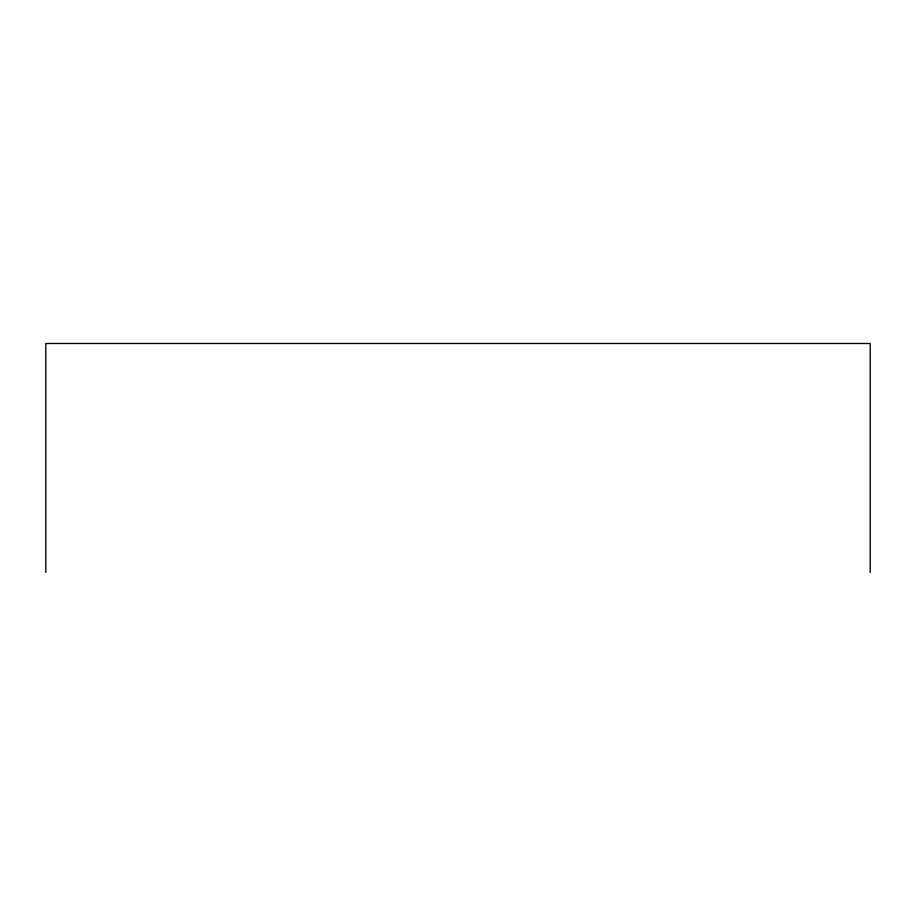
<?xml version="1.0" encoding="UTF-8"?>
<svg xmlns="http://www.w3.org/2000/svg" width="916" height="916" viewBox="0 0 916 916"><rect width="100%" height="100%" fill="white"/><g stroke="black" fill="none" stroke-linecap="round" stroke-linejoin="round"><path stroke-width="1.37" d="M870.2 572.511L870.2 343.489L45.8 343.489L45.8 572.511"/></g></svg>
